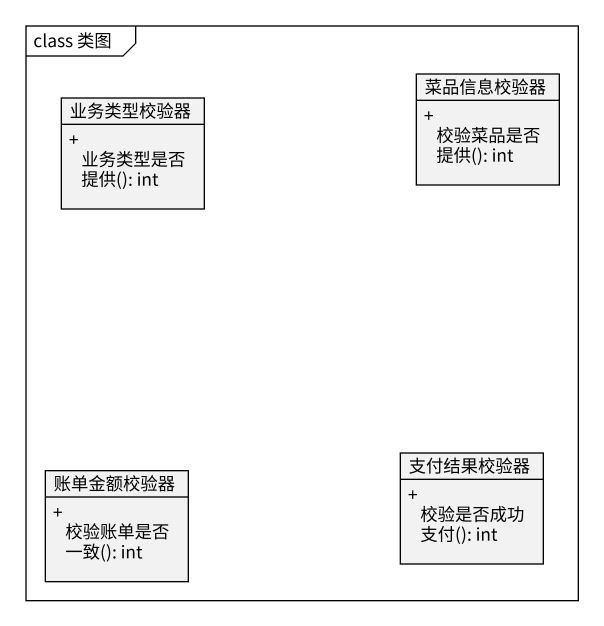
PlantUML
@startuml
mainframe class 类图
hide circle
hide empty members
skinparam classAttributeIconSize 0
class 业务类型校验器 {
  + 业务类型是否提供(): int
}
class 菜品信息校验器 {
  + 校验菜品是否提供(): int
}
class 账单金额校验器 {
  + 校验账单是否一致(): int
}
class 支付结果校验器 {
  + 校验是否成功支付(): int
}
@enduml
